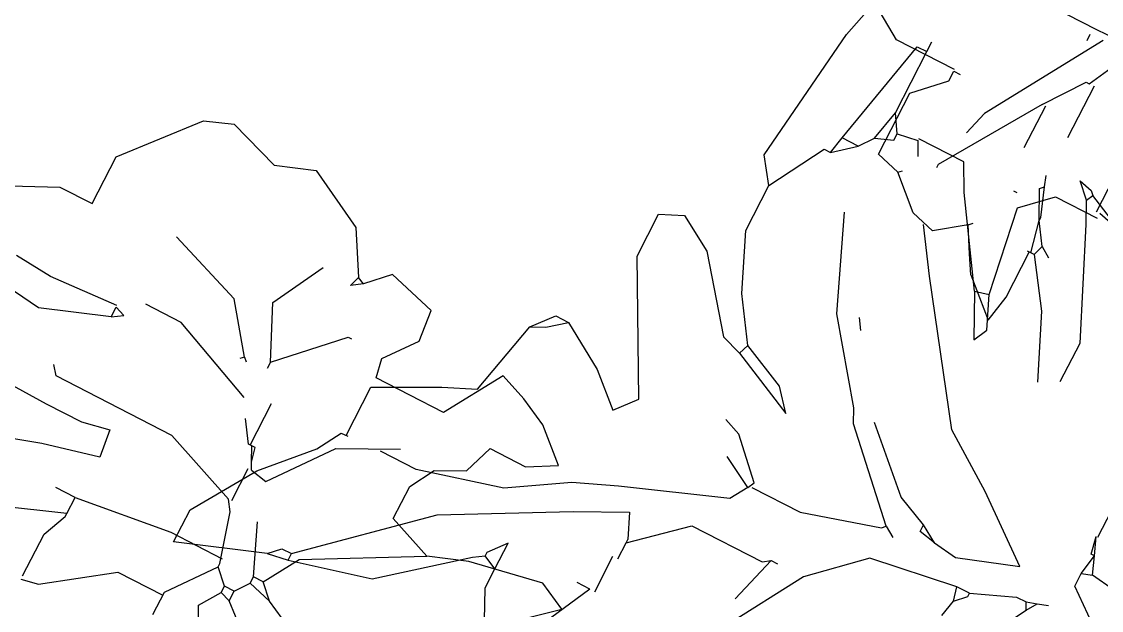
# Model space of a CAD drawing. Header units: metres. Extents: x 1769 to 3632, y 809 to 2652.
# Drawn here: x 2679.0131 to 2679.2482, y 1803.6958 to 1803.824 of the extents above; entities that cross this region are included whole.
import ezdxf

# ---------------------------------------------------------------- set-up
doc = ezdxf.new("R2010")
doc.units = ezdxf.units.M
doc.header["$LTSCALE"] = 10
doc.layers.add('L-PLNT', color=66, linetype='Continuous')

# ---------------------------------------------------------------- blocks, each defined once
blk = doc.blocks.new('GARRA DE LEON')
at = {"layer": 'L-PLNT', "color": 65, "linetype": 'Continuous'}
for p, q in [((1271.7821, 335.3903), (1271.8152, 335.4027)), ((1271.8152, 335.4027), (1271.8773, 335.382)), ((1271.8773, 335.382), (1271.9229, 335.3986)), ((1271.9229, 335.3986), (1271.9933, 335.3613)), ((1271.7117, 335.3075), (1271.7821, 335.3903)), ((1271.9933, 335.3613), (1272.0223, 335.3116)), ((1272.0554, 335.3323), (1272.0305, 335.3075)), ((1272.1134, 335.3158), (1272.0554, 335.3323)), ((1272.0181, 335.2992), (1272.0223, 335.3116)), ((1272.0305, 335.3075), (1272.0223, 335.3116)), ((1272.1175, 335.2785), (1272.1134, 335.3158)), ((1271.7117, 335.2474), (1271.7117, 335.3075)), ((1271.9477, 335.2412), (1271.9809, 335.3034)), ((1272.0305, 335.3075), (1272.0181, 335.2992)), ((1272.2211, 335.2868), (1272.1796, 335.2185)), ((1272.2542, 335.2744), (1272.2211, 335.2868)), ((1272.0885, 335.2412), (1272.1175, 335.2785)), ((1272.2873, 335.2578), (1272.2542, 335.2744)), ((1271.5626, 335.1957), (1271.6703, 335.2474)), ((1271.6703, 335.2474), (1271.7117, 335.2474)), ((1271.9063, 335.2247), (1271.8152, 335.2578)), ((1272.3246, 335.2247), (1272.2873, 335.2578)), ((1271.9767, 335.1791), (1271.9477, 335.2412)), ((1271.9767, 335.1791), (1272.043, 335.2454)), ((1272.043, 335.2454), (1272.0471, 335.2454)), ((1272.0927, 335.2185), (1272.0885, 335.2412)), ((1271.9477, 335.1708), (1271.9063, 335.2247)), ((1272.2915, 335.206), (1272.3246, 335.2247)), ((1272.1796, 335.2185), (1272.0927, 335.2185)), ((1272.2335, 335.1708), (1272.2459, 335.206)), ((1272.2459, 335.206), (1272.2915, 335.206)), ((1271.9767, 335.1791), (1271.9767, 335.1708)), ((1271.8649, 335.1729), (1271.8194, 335.1729)), ((1271.9684, 335.1294), (1271.8649, 335.1729)), ((1271.9477, 335.1708), (1271.9436, 335.1667)), ((1271.9477, 335.1708), (1271.9519, 335.1667)), ((1272.2003, 335.1543), (1272.2335, 335.1708)), ((1271.7076, 335.1512), (1271.662, 335.1548)), ((1271.7904, 335.1563), (1271.7076, 335.1512)), ((1271.8028, 335.1501), (1271.7904, 335.1543)), ((1271.7904, 335.1418), (1271.7904, 335.1543)), ((1271.7904, 335.1418), (1271.8028, 335.1501)), ((1272.0885, 335.1253), (1272.1548, 335.1584)), ((1272.1838, 335.1253), (1272.2003, 335.1543)), ((1271.7904, 335.1418), (1271.7117, 335.1129)), ((1271.9995, 335.0839), (1271.9995, 335.1377)), ((1272.0347, 335.0549), (1272.0885, 335.1253)), ((1272.1838, 335.0839), (1272.1838, 335.1253)), ((1271.7117, 335.1129), (1271.6786, 335.117)), ((1271.9974, 335.0839), (1271.9809, 335.1087)), ((1272.3701, 335.0963), (1272.2832, 335.0797)), ((1272.4033, 335.0797), (1272.3701, 335.0963)), ((1272.0015, 335.0839), (1271.9974, 335.0839)), ((1272.0098, 335.0673), (1272.0015, 335.0839)), ((1272.0057, 335.0839), (1272.0015, 335.0839)), ((1272.0098, 335.0673), (1272.0057, 335.0839)), ((1272.2376, 335.0632), (1272.1838, 335.0839)), ((1272.2832, 335.0797), (1272.2376, 335.0632)), ((1272.337, 335.0218), (1272.4033, 335.0797)), ((1271.7655, 335.0528), (1271.7572, 335.0632)), ((1272.014, 335.059), (1272.0098, 335.0673)), ((1272.1092, 334.9928), (1272.2376, 335.0632)), ((1271.9146, 335.0528), (1271.7655, 335.0528)), ((1272.0057, 335.0176), (1271.9146, 335.0528)), ((1272.0098, 335.0176), (1272.0098, 335.059)), ((1272.014, 335.059), (1272.0347, 335.0549)), ((1271.8152, 335.0192), (1271.8484, 335.0259)), ((1271.8484, 335.0259), (1271.8525, 334.9928)), ((1271.7076, 335.0207), (1271.7696, 335.0192)), ((1271.7696, 335.0192), (1271.8152, 335.0192)), ((1272.014, 335.0052), (1272.0057, 335.0176)), ((1272.0305, 334.9472), (1272.014, 335.0052)), ((1272.0719, 334.9514), (1272.0471, 335.0093)), ((1271.8525, 334.9928), (1271.7862, 334.9762)), ((1272.0844, 334.9514), (1272.1092, 334.9928)), ((1271.7862, 334.9762), (1271.7531, 334.9658)), ((1271.8484, 334.9389), (1271.9643, 334.9534)), ((1271.9643, 334.9534), (1272.0305, 334.9534)), ((1272.0719, 334.9431), (1272.0719, 334.9514)), ((1272.0844, 334.9514), (1272.0719, 334.9514)), ((1272.1009, 334.9348), (1272.0844, 334.9514)), ((1271.8484, 334.9389), (1271.8235, 334.9389)), ((1271.8484, 334.9182), (1271.8484, 334.9389)), ((1271.9891, 334.8892), (1272.0305, 334.9431)), ((1272.0305, 334.9431), (1272.0305, 334.9472)), ((1272.0471, 334.9265), (1272.0305, 334.9431)), ((1272.0595, 334.9265), (1272.0719, 334.9431)), ((1272.1009, 334.9348), (1272.0719, 334.9431)), ((1272.0471, 334.9182), (1272.0471, 334.9265)), ((1272.0595, 334.9265), (1272.0471, 334.9265)), ((1272.0595, 334.9141), (1272.0595, 334.9265)), ((1272.1341, 334.9182), (1272.1009, 334.9348)), ((1271.8484, 334.9182), (1271.7076, 334.8644)), ((1271.8359, 334.8851), (1271.8484, 334.9141)), ((1271.8484, 334.9141), (1271.8484, 334.9182)), ((1272.0305, 334.8934), (1272.0471, 334.9182)), ((1272.0595, 334.9141), (1272.0471, 334.9182)), ((1272.0885, 334.8892), (1272.0595, 334.9141)), ((1271.9891, 334.8602), (1271.9891, 334.8892)), ((1272.0637, 334.8271), (1272.0305, 334.8934)), ((1271.8359, 334.8313), (1271.8359, 334.8851)), ((1271.8566, 334.8313), (1271.9312, 334.8851)), ((1271.9312, 334.8851), (1271.9891, 334.8851)), ((1271.8359, 334.8271), (1271.8566, 334.8313)), ((1270.5066, 334.649), (1270.4238, 334.5124)), ((1270.49, 334.6408), (1270.49, 334.649)), ((1270.2416, 334.5207), (1270.2664, 334.6201)), ((1270.3326, 334.5455), (1270.3326, 334.5579)), ((1270.5894, 334.471), (1270.5894, 334.5579)), ((1270.2912, 334.413), (1270.3202, 334.5455)), ((1270.3202, 334.5455), (1270.3326, 334.5455)), ((1270.3326, 334.4668), (1270.3326, 334.5455)), ((1270.2208, 334.355), (1270.2416, 334.5207)), ((1270.4238, 334.5124), (1270.4155, 334.4834)), ((1270.6101, 334.4668), (1270.5936, 334.471)), ((1270.3244, 334.4296), (1270.3326, 334.4668)), ((1270.3451, 334.4461), (1270.3326, 334.4668)), ((1270.5066, 334.4337), (1270.5397, 334.4648)), ((1270.5397, 334.4648), (1270.5936, 334.4648)), ((1270.3451, 334.4461), (1270.3699, 334.4503)), ((1270.3451, 334.4378), (1270.3451, 334.4461)), ((1270.4279, 334.4523), (1270.3699, 334.4523)), ((1270.3699, 334.4503), (1270.3782, 334.4337)), ((1270.4445, 334.4213), (1270.4279, 334.4523)), ((1270.3244, 334.4296), (1270.3451, 334.4378)), ((1270.5232, 334.3302), (1270.5066, 334.4337)), ((1270.312, 334.413), (1270.3244, 334.4296)), ((1270.5066, 334.326), (1270.4445, 334.4213)), ((1270.2871, 334.3923), (1270.312, 334.413)), ((1270.2871, 334.3923), (1270.2912, 334.413)), ((1270.312, 334.413), (1270.2912, 334.413)), ((1270.2416, 334.326), (1270.2788, 334.3923)), ((1270.2788, 334.3923), (1270.2871, 334.3923)), ((1270.4528, 334.3177), (1270.4196, 334.3674)), ((1270.2416, 334.326), (1270.2208, 334.355)), ((1270.3782, 334.2308), (1270.3326, 334.3385)), ((1270.2416, 334.2681), (1270.2416, 334.326)), ((1270.5066, 334.326), (1270.5232, 334.3302)), ((1270.5066, 334.326), (1270.5314, 334.2763)), ((1270.5397, 334.2929), (1270.5232, 334.3302)), ((1270.5563, 334.1728), (1270.4528, 334.3177)), ((1270.5314, 334.2763), (1270.5397, 334.2929)), ((1270.2705, 334.2018), (1270.2416, 334.2681)), ((1270.1442, 334.2391), (1270.1712, 334.2515)), ((1270.1712, 334.2515), (1270.2126, 334.2266)), ((1270.1442, 334.1852), (1270.1442, 334.2391)), ((1270.4114, 334.2266), (1270.403, 334.2391)), ((1270.2126, 334.2266), (1270.2747, 334.148)), ((1270.4445, 334.1438), (1270.3782, 334.2308)), ((1270.7613, 334.1397), (1270.7613, 334.2142)), ((1270.3037, 334.1521), (1270.2705, 334.2018)), ((1270.2208, 334.0403), (1270.1442, 334.1852)), ((1270.6225, 334.1273), (1270.5563, 334.1728)), ((1270.2747, 334.148), (1270.2995, 334.1397)), ((1270.2995, 334.1397), (1270.3037, 334.1521)), ((1270.3575, 334.1273), (1270.3037, 334.1521)), ((1270.2995, 334.1397), (1270.3782, 334.1024)), ((1270.4528, 334.1273), (1270.4445, 334.1438)), ((1270.4528, 334.1273), (1270.4445, 334.1438)), ((1270.5397, 334.0776), (1270.4735, 334.1397)), ((1270.7675, 334.119), (1270.7592, 334.1397)), ((1270.7633, 334.119), (1270.7592, 334.1397)), ((1270.3782, 334.1024), (1270.3575, 334.1273)), ((1270.5397, 334.0403), (1270.4528, 334.1273)), ((1270.6971, 334.0693), (1270.6225, 334.1273)), ((1270.7633, 334.0941), (1270.7675, 334.119)), ((1270.7675, 334.119), (1270.7633, 334.119)), ((1270.7758, 334.0983), (1270.7675, 334.119)), ((1270.7633, 334.0941), (1270.7758, 334.0983)), ((1270.8047, 334.0941), (1270.7758, 334.0983)), ((1270.7633, 334.0776), (1270.7633, 334.0941)), ((1270.0718, 334.0569), (1270.0925, 334.0817)), ((1270.0883, 334.0651), (1270.109, 334.0817)), ((1270.0925, 334.0817), (1270.109, 334.0817)), ((1270.109, 334.0817), (1270.1629, 334.0486)), ((1270.577, 334.061), (1270.5397, 334.0776)), ((1270.8006, 334.0486), (1270.7633, 334.0776)), ((1270.0718, 334.0569), (1270.0883, 334.0651)), ((1270.341, 334.0569), (1270.3202, 334.0651)), ((1270.5977, 334.0486), (1270.577, 334.061)), ((1270.577, 334.0527), (1270.577, 334.061)), ((1270.6267, 334.0444), (1270.6971, 334.0693)), ((1270.0511, 333.9657), (1270.0718, 334.0569)), ((1270.1629, 334.0486), (1270.2001, 334.0154)), ((1270.3824, 334.0154), (1270.341, 334.0569)), ((1270.5977, 334.0486), (1270.577, 334.0527)), ((1270.5977, 334.0486), (1270.6267, 334.0444)), ((1270.2001, 334.0154), (1270.2208, 334.0403)), ((1270.4445, 334.0092), (1270.5356, 334.0361)), ((1270.5356, 334.0361), (1270.5397, 334.0403)), ((1270.5397, 334.0403), (1270.5522, 334.032)), ((1270.6598, 334.0154), (1270.7095, 334.0361)), ((1270.7095, 334.0361), (1270.7219, 334.0361)), ((1270.7219, 334.0361), (1270.7343, 334.0403)), ((1270.7261, 334.0279), (1270.7219, 334.0361)), ((1270.7261, 334.0279), (1270.7343, 334.0403)), ((1270.7343, 334.0403), (1270.7468, 334.0444)), ((1270.3782, 334.0072), (1270.341, 334.0279)), ((1270.7075, 333.9947), (1270.7261, 334.0279)), ((1270.3782, 334.0072), (1270.3824, 334.0154)), ((1270.6432, 334.0154), (1270.5397, 333.9989)), ((1270.6474, 333.9989), (1270.6432, 334.0154)), ((1270.6598, 334.0154), (1270.6432, 334.0154)), ((1270.6474, 333.9989), (1270.6598, 334.0113)), ((1270.6598, 334.0113), (1270.6598, 334.0154)), ((1270.3782, 334.0072), (1270.3658, 333.9865)), ((1270.3824, 334.0092), (1270.4445, 334.0092)), ((1270.5397, 333.9989), (1270.4818, 333.945)), ((1270.6432, 333.9782), (1270.6474, 333.9989)), ((1270.3658, 333.9865), (1270.2457, 333.9409)), ((1270.0138, 333.9492), (1270.0511, 333.9657)), ((1269.9413, 333.9119), (1270.0138, 333.9492)), ((1270.2457, 333.9409), (1270.196, 333.9202)), ((1270.283, 333.8871), (1270.341, 333.9388)), ((1270.341, 333.9388), (1270.432, 333.9388)), ((1270.4403, 333.945), (1270.4238, 333.8871)), ((1270.4818, 333.945), (1270.4279, 333.8539)), ((1270.432, 333.9388), (1270.4403, 333.945)), ((1270.4403, 333.945), (1270.4486, 333.945)), ((1269.9413, 333.8498), (1269.9413, 333.9119)), ((1270.196, 333.9202), (1270.1297, 333.8788)), ((1270.2126, 333.8912), (1270.2705, 333.9202)), ((1270.2705, 333.9202), (1270.283, 333.8912)), ((1270.0759, 333.8167), (1270.2126, 333.8912)), ((1270.283, 333.8871), (1270.283, 333.8912)), ((1270.283, 333.8664), (1270.283, 333.8871)), ((1270.283, 333.8664), (1270.283, 333.8871)), ((1270.1297, 333.8788), (1270.0304, 333.8519)), ((1270.2768, 333.8208), (1270.2768, 333.8664)), ((1269.9185, 333.8208), (1269.9351, 333.8498)), ((1269.9351, 333.8498), (1269.9434, 333.8498)), ((1270.0304, 333.8519), (1269.9848, 333.8519)), ((1270.1629, 333.8249), (1270.1463, 333.8042)), ((1270.1629, 333.7918), (1270.1629, 333.8249)), ((1269.8689, 333.767), (1269.9185, 333.8208)), ((1269.9475, 333.7007), (1270.0759, 333.8167)), ((1270.2705, 333.8208), (1270.2333, 333.7463)), ((1270.2705, 333.8208), (1270.254, 333.8208)), ((1270.1339, 333.7918), (1270.1463, 333.8001)), ((1270.1463, 333.8042), (1270.1463, 333.8001)), ((1270.1629, 333.7918), (1270.1463, 333.8001)), ((1270.0428, 333.7173), (1270.1339, 333.7918)), ((1270.1629, 333.7835), (1270.1629, 333.7918)), ((1270.1629, 333.767), (1270.1629, 333.7835)), ((1270.1629, 333.767), (1270.1629, 333.7835)), ((1269.8212, 333.6924), (1269.8689, 333.767)), ((1270.1794, 333.7338), (1270.1629, 333.767)), ((1269.9475, 333.6924), (1270.0428, 333.7173)), ((1269.9227, 333.6883), (1269.9351, 333.7007)), ((1269.9351, 333.7007), (1269.9475, 333.7007)), ((1269.9475, 333.6966), (1269.9475, 333.7007)), ((1269.8212, 333.651), (1269.8212, 333.6924)), ((1269.9227, 333.6883), (1269.8212, 333.651)), ((1269.9227, 333.6883), (1269.9475, 333.6924)), ((1269.9475, 333.6924), (1269.9475, 333.6966)), ((1271.517, 332.9398), (1271.4591, 332.9398)), ((1271.5667, 332.9408), (1271.517, 332.9398)), ((1271.5378, 332.8808), (1271.5667, 332.9387)), ((1271.5005, 332.8352), (1271.5336, 332.8808)), ((1271.5336, 332.8808), (1271.5378, 332.8808)), ((1271.5439, 332.8808), (1271.5439, 332.8145)), ((1271.3183, 332.8248), (1271.2686, 332.8559)), ((1271.5005, 332.8352), (1271.4259, 332.7192)), ((1271.5046, 332.8352), (1271.5046, 332.7814)), ((1271.3928, 332.8248), (1271.3183, 332.8248)), ((1271.3928, 332.8104), (1271.3928, 332.8228)), ((1271.3928, 332.8228), (1271.4011, 332.8228)), ((1271.3597, 332.7772), (1271.3928, 332.8104)), ((1271.3597, 332.6985), (1271.3597, 332.7772)), ((1271.5957, 332.7607), (1271.5792, 332.7772)), ((1271.5792, 332.7772), (1271.5957, 332.7731)), ((1271.5957, 332.7731), (1271.5999, 332.7689)), ((1271.546, 332.7524), (1271.5419, 332.7648)), ((1271.5957, 332.7607), (1271.5999, 332.7689)), ((1271.6082, 332.7358), (1271.5957, 332.7607)), ((1271.6951, 332.7234), (1271.5999, 332.7689)), ((1271.5419, 332.7482), (1271.546, 332.7524)), ((1271.5584, 332.7151), (1271.5419, 332.7482)), ((1271.5584, 332.7192), (1271.546, 332.7524)), ((1271.6641, 332.6116), (1271.6082, 332.7358)), ((1271.5212, 332.7317), (1271.517, 332.7317)), ((1271.4259, 332.7192), (1271.4259, 332.7151)), ((1271.5584, 332.7151), (1271.5584, 332.7192)), ((1271.5667, 332.6778), (1271.5584, 332.7151)), ((1271.575, 332.6903), (1271.5584, 332.7151)), ((1271.3887, 332.6903), (1271.3597, 332.6985)), ((1271.3887, 332.6903), (1271.3928, 332.6944)), ((1271.4259, 332.6571), (1271.3887, 332.6903)), ((1271.5709, 332.6778), (1271.575, 332.6903)), ((1271.575, 332.6903), (1271.5874, 332.682)), ((1271.488, 332.6737), (1271.4549, 332.6488)), ((1271.488, 332.6737), (1271.4922, 332.6778)), ((1271.5046, 332.6447), (1271.488, 332.6737)), ((1271.5667, 332.6778), (1271.5626, 332.6778)), ((1271.5647, 332.6199), (1271.5647, 332.6778)), ((1271.5709, 332.6778), (1271.5667, 332.6778)), ((1271.5709, 332.6778), (1271.6082, 332.624)), ((1271.4549, 332.6488), (1271.4259, 332.6571)), ((1271.517, 332.624), (1271.5046, 332.6447)), ((1271.517, 332.624), (1271.5046, 332.6447)), ((1271.517, 332.624), (1271.5584, 332.5867)), ((1271.6082, 332.624), (1271.6413, 332.5495)), ((1271.5584, 332.5867), (1271.5647, 332.6199)), ((1271.6641, 332.5619), (1271.6641, 332.6116))]:
    blk.add_line(p, q, dxfattribs=at)

msp = doc.modelspace()

# ---------------------------------------------------------------- block references
at = {"layer": 'L-PLNT', "xscale": 0.1898607951434572, "yscale": 0.1898607951434572, "zscale": 0.1898607951434572, "rotation": 332.8153662818421}
for p in [(2435.62335, 1857.88343), (2435.64716, 1857.50476), (2435.17165, 1857.47277)]:
    msp.add_blockref('GARRA DE LEON', p, dxfattribs=at)

doc.saveas('drawing.dxf')
